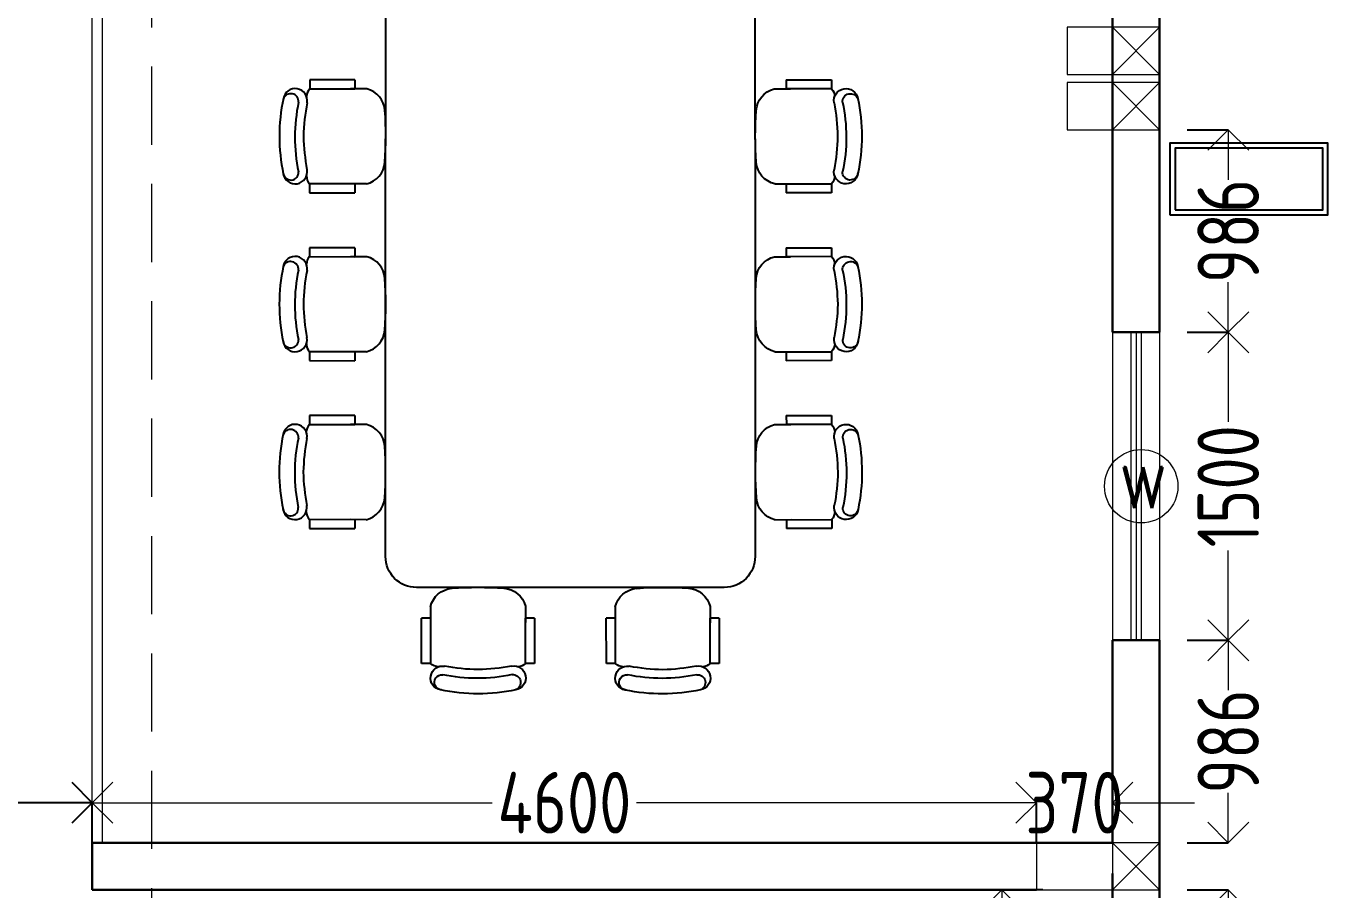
# Model space of a CAD drawing. Header units: inches. Extents: x -605 to 2991212, y -2872845 to 0.
# Drawn here: x 2404366 to 2410709, y -2771565 to -2767359 of the extents above; entities that cross this region are included whole.
import ezdxf

# ---------------------------------------------------------------- set-up
doc = ezdxf.new("R2010")
doc.units = ezdxf.units.IN
doc.header["$LTSCALE"] = 600
doc.header["$MEASUREMENT"] = 0
doc.linetypes.add('DASHED', pattern=[19.05, 12.7, -6.35])
for name, color, linetype in [('50 - FURNITURE', 47, 'Continuous'), ('BG&E - DIMENSIONS', 7, 'Continuous'), ('see level', 2, 'Continuous'), ('SnT-ROAD', 25, 'Continuous')]:
    doc.layers.add(name, color=color, linetype=linetype)
for name, color, linetype, lineweight in [('DIM', 251, 'Continuous', 0), ('object dash', 250, 'DASHED', 5), ('rRCC 2', 40, 'Continuous', 15), ('TEXT', 7, 'Continuous', 0), ('WALLS', 7, 'Continuous', 30)]:
    doc.layers.add(name, color=color, linetype=linetype, lineweight=lineweight)
doc.layers.add('window', color=7, linetype='Continuous', lineweight=15, true_color=0x735461)
doc.styles.add('DIM', font='geniso.shx', dxfattribs={"width": 0.85})
doc.styles.add('PV_ROMAND', font='romand.shx')
doc.dimstyles.new('ST-100', dxfattribs={"dimscale": 100, "dimtxt": 2.5, "dimasz": 2, "dimexe": 0.18, "dimexo": 0.0625, "dimgap": 0.2, "dimtad": 0, "dimdec": 0, "dimzin": 0, "dimdsep": 46, "dimtxsty": 'DIM', "dimblk": 'OPEN90', "dimcen": 0.09, "dimclrd": 256, "dimclrt": 7, "dimadec": 0, "dimazin": 0, "dimtfac": 1, "dimtdec": 0, "dimtofl": 0, "dimtmove": 0, "dimatfit": 3, "dimldrblk": 'OPEN90', "dimfxl": 1, "dimtolj": 1, "dimtzin": 0, "dimlwd": -1, "dimarcsym": 0})

# ---------------------------------------------------------------- blocks, each defined once
blk = doc.blocks.new('CH3')
at = {"layer": '50 - FURNITURE'}
for p, q in [((-259.1, 349.2), (-259.1, 141.4)), ((-218.2, 349.2), (-259.1, 349.2)), ((-218.2, 142.2), (-218.2, 349.2)), ((258.7, 349.6), (217.8, 349.6)), ((217.8, 349.6), (217.8, 141.9)), ((258.7, 141.9), (258.7, 349.6)), ((-218.2, 89.1), (-218.2, 162.9)), ((217.8, 87.4), (217.8, 162.2))]:
    blk.add_line(p, q, dxfattribs=at)
at = {"layer": '50 - FURNITURE', "linetype": 'Continuous'}
for p, q in [((-218, 141.4), (-259.1, 141.4)), ((258.7, 141.9), (217.8, 141.9))]:
    blk.add_line(p, q, dxfattribs=at)
for centre, radius, start, end in [((0, -347.9), 836.2, 78.08993, 101.91007), ((-163.1, 415.9), 55.3, 99.89884, 279.75221), ((-165.7, 435.5), 35.2, 94.91276, 274.91276), ((163.1, 415.9), 55.3, 260.24779, 80.10116), ((158.8, 436.6), 36.2, 265.08724, 70.32125), ((-3.5, -349.1), 766.3, 78.01124, 101.98876), ((18.4, -534.9), 912.7, 91.15667, 100.87136), ((-18.4, -534.9), 912.7, 79.12864, 88.84333), ((-110.6, 114.5), 110.6, 193.25658, 265.9234), ((110.6, 114.5), 110.6, 274.0766, 345.83344), ((0, 1665.8), 1665.8, 265.9234, 274.0766)]:
    blk.add_arc(centre, radius, start, end, dxfattribs=at)
at = {"layer": '50 - FURNITURE'}
for centre, start, end in [((-180.9, 308.9), 90.72261, 132.8382), ((180.4, 309.4), 47.1618, 87.57171)]:
    blk.add_arc(centre, 54.9, start, end, dxfattribs=at)
blk = doc.blocks.new('sdfvgfdd')
at = {"layer": 'TEXT'}
blk.add_circle((2432365.2, -2352024.6), 178.8, dxfattribs=at)
at = {"layer": 'TEXT', "insert": (2432263.3, -2351931.7), "char_height": 200, "attachment_point": 1, "style": 'PV_ROMAND'}
blk.add_mtext('W', dxfattribs=at)
blk = doc.blocks.new('_Open90')
at = {"color": 0, "linetype": 'ByBlock', "lineweight": -2}
for p, q in [((-0.5, 0.5), (0, 0)), ((0, 0), (-1, 0)), ((0, 0), (-0.5, -0.5))]:
    blk.add_line(p, q, dxfattribs=at)
blk = doc.blocks.new('*D2218')
at = {"layer": 'Defpoints', "color": 0}
for p in [(2409888.8, -2771565.4), (2410223, -2771565.4), (2409888.8, -2775388.3)]:
    blk.add_point(p, dxfattribs=at)
at = {"layer": 'DIM', "color": 0, "lineweight": -2}
for p, q in [((2410023, -2771565.4), (2410223, -2771565.4)), ((2410023, -2775388.3), (2410223, -2775388.3))]:
    blk.add_line(p, q, dxfattribs=at)
at = {"layer": 'DIM'}
for p, q in [((2410223, -2771765.4), (2410223, -2773138.1)), ((2410223, -2775188.3), (2410223, -2773815.6))]:
    blk.add_line(p, q, dxfattribs=at)
at = {"layer": 'DIM', "xscale": 200, "yscale": 200, "zscale": 200}
for p, rotation in [((2410223, -2771565.4), 90), ((2410223, -2775388.3), 270)]:
    blk.add_blockref('_Open90', p, dxfattribs=dict(at, rotation=rotation))
at = {"layer": 'DIM', "color": 7, "insert": (2410223, -2773476.9), "char_height": 300, "attachment_point": 5, "rotation": 90, "style": 'DIM'}
blk.add_mtext('\\A1;3823', dxfattribs=at)
blk = doc.blocks.new('*D2219')
at = {"layer": 'Defpoints', "color": 0}
for p in [(2409888.8, -2768849.7), (2410223, -2768849.7), (2409888.8, -2770349.7)]:
    blk.add_point(p, dxfattribs=at)
at = {"layer": 'DIM', "color": 0, "lineweight": -2}
for p, q in [((2410023, -2768849.7), (2410223, -2768849.7)), ((2410023, -2770349.7), (2410223, -2770349.7))]:
    blk.add_line(p, q, dxfattribs=at)
at = {"layer": 'DIM'}
for p, q in [((2410223, -2769049.7), (2410223, -2769286.3)), ((2410223, -2770149.7), (2410223, -2769913))]:
    blk.add_line(p, q, dxfattribs=at)
at = {"layer": 'DIM', "xscale": 200, "yscale": 200, "zscale": 200}
for p, rotation in [((2410223, -2768849.7), 90), ((2410223, -2770349.7), 270)]:
    blk.add_blockref('_Open90', p, dxfattribs=dict(at, rotation=rotation))
at = {"layer": 'DIM', "color": 7, "insert": (2410223, -2769599.7), "char_height": 300, "attachment_point": 5, "rotation": 90, "style": 'DIM'}
blk.add_mtext('\\A1;1500', dxfattribs=at)
blk = doc.blocks.new('*D2220')
at = {"layer": 'Defpoints', "color": 0}
for p in [(2409888.8, -2767863.9), (2410223, -2767863.9), (2409888.8, -2768849.7)]:
    blk.add_point(p, dxfattribs=at)
at = {"layer": 'DIM', "color": 0, "lineweight": -2}
for p, q in [((2410023, -2767863.9), (2410223, -2767863.9)), ((2410023, -2768849.7), (2410223, -2768849.7))]:
    blk.add_line(p, q, dxfattribs=at)
at = {"layer": 'DIM'}
for p, q in [((2410223, -2768063.9), (2410223, -2768107.2)), ((2410223, -2768649.7), (2410223, -2768606.4))]:
    blk.add_line(p, q, dxfattribs=at)
at = {"layer": 'DIM', "xscale": 200, "yscale": 200, "zscale": 200}
for p, rotation in [((2410223, -2767863.9), 90), ((2410223, -2768849.7), 270)]:
    blk.add_blockref('_Open90', p, dxfattribs=dict(at, rotation=rotation))
at = {"layer": 'DIM', "color": 7, "insert": (2410223, -2768356.8), "char_height": 300, "attachment_point": 5, "rotation": 90, "style": 'DIM'}
blk.add_mtext('\\A1;986', dxfattribs=at)
blk = doc.blocks.new('*D2224')
at = {"layer": 'Defpoints', "color": 0}
for p in [(2409888.8, -2770349.7), (2410223, -2770349.7), (2409888.8, -2771335.4)]:
    blk.add_point(p, dxfattribs=at)
at = {"layer": 'DIM', "color": 0, "lineweight": -2}
for p, q in [((2410023, -2770349.7), (2410223, -2770349.7)), ((2410023, -2771335.4), (2410223, -2771335.4))]:
    blk.add_line(p, q, dxfattribs=at)
at = {"layer": 'DIM'}
for p, q in [((2410223, -2770549.7), (2410223, -2770592.9)), ((2410223, -2771135.4), (2410223, -2771092.2))]:
    blk.add_line(p, q, dxfattribs=at)
at = {"layer": 'DIM', "xscale": 200, "yscale": 200, "zscale": 200}
for p, rotation in [((2410223, -2770349.7), 90), ((2410223, -2771335.4), 270)]:
    blk.add_blockref('_Open90', p, dxfattribs=dict(at, rotation=rotation))
at = {"layer": 'DIM', "color": 7, "insert": (2410223, -2770842.6), "char_height": 300, "attachment_point": 5, "rotation": 90, "style": 'DIM'}
blk.add_mtext('\\A1;986', dxfattribs=at)
blk = doc.blocks.new('*D2242')
at = {"layer": 'Defpoints', "color": 0}
for p in [(2409120, -2771565.4), (2409658.8, -2771565.4), (2409658.8, -2773922.4)]:
    blk.add_point(p, dxfattribs=at)
at = {"layer": 'DIM', "color": 0, "lineweight": -2}
for p, q in [((2409320, -2771565.4), (2409120, -2771565.4)), ((2409320, -2773922.4), (2409120, -2773922.4))]:
    blk.add_line(p, q, dxfattribs=at)
at = {"layer": 'DIM'}
for p, q in [((2409120, -2771765.4), (2409120, -2772405.1)), ((2409120, -2773722.4), (2409120, -2773082.6))]:
    blk.add_line(p, q, dxfattribs=at)
at = {"layer": 'DIM', "xscale": 200, "yscale": 200, "zscale": 200}
for p, rotation in [((2409120, -2771565.4), 90), ((2409120, -2773922.4), 270)]:
    blk.add_blockref('_Open90', p, dxfattribs=dict(at, rotation=rotation))
at = {"layer": 'DIM', "color": 7, "insert": (2409120, -2772743.9), "char_height": 300, "attachment_point": 5, "rotation": 90, "style": 'DIM'}
blk.add_mtext('\\A1;2357', dxfattribs=at)
blk = doc.blocks.new('*D2243')
at = {"layer": 'Defpoints', "color": 0}
for p in [(2404688.7, -2771140.6), (2404688.7, -2771565.4), (2409288.8, -2771565.4)]:
    blk.add_point(p, dxfattribs=at)
at = {"layer": 'DIM', "color": 0, "lineweight": -2}
for p, q in [((2404688.7, -2771340.6), (2404688.7, -2771140.6)), ((2409288.8, -2771340.6), (2409288.8, -2771140.6))]:
    blk.add_line(p, q, dxfattribs=at)
at = {"layer": 'DIM'}
for p, q in [((2404888.7, -2771140.6), (2406637.2, -2771140.6)), ((2409088.8, -2771140.6), (2407340.4, -2771140.6))]:
    blk.add_line(p, q, dxfattribs=at)
at = {"layer": 'DIM', "xscale": 200, "yscale": 200, "zscale": 200, "rotation": 180}
blk.add_blockref('_Open90', (2404688.7, -2771140.6), dxfattribs=at)
at = {"layer": 'DIM', "xscale": 200, "yscale": 200, "zscale": 200}
blk.add_blockref('_Open90', (2409288.8, -2771140.6), dxfattribs=at)
at = {"layer": 'DIM', "color": 7, "insert": (2406988.8, -2771140.6), "char_height": 300, "attachment_point": 5, "style": 'DIM'}
blk.add_mtext('\\A1;4600', dxfattribs=at)
blk = doc.blocks.new('*D2244')
at = {"layer": 'Defpoints', "color": 0}
for p in [(2409658.8, -2771140.6), (2409288.8, -2771335.4), (2409658.8, -2771335.4)]:
    blk.add_point(p, dxfattribs=at)
at = {"layer": 'DIM'}
for p, q in [((2409088.8, -2771140.6), (2408888.8, -2771140.6)), ((2409858.8, -2771140.6), (2410058.8, -2771140.6))]:
    blk.add_line(p, q, dxfattribs=at)
at = {"layer": 'DIM', "color": 0, "lineweight": -2}
for p, q in [((2409288.8, -2771335.4), (2409288.8, -2771140.6)), ((2409658.8, -2771335.4), (2409658.8, -2771140.6))]:
    blk.add_line(p, q, dxfattribs=at)
at = {"layer": 'DIM', "xscale": 200, "yscale": 200, "zscale": 200}
blk.add_blockref('_Open90', (2409288.8, -2771140.6), dxfattribs=at)
at = {"layer": 'DIM', "xscale": 200, "yscale": 200, "zscale": 200, "rotation": 180}
blk.add_blockref('_Open90', (2409658.8, -2771140.6), dxfattribs=at)
at = {"layer": 'DIM', "color": 7, "insert": (2409473.8, -2771140.6), "char_height": 300, "attachment_point": 5, "style": 'DIM'}
blk.add_mtext('\\A1;370', dxfattribs=at)
blk = doc.blocks.new('*D2276')
at = {"layer": 'BG&E - DIMENSIONS', "color": 0, "linetype": 'ByBlock', "lineweight": -2}
for p, q in [((2402918.7, -2771440.6), (2402918.7, -2771140.6)), ((2404688.7, -2771440.6), (2404688.7, -2771140.6))]:
    blk.add_line(p, q, dxfattribs=at)
at = {"layer": 'BG&E - DIMENSIONS', "linetype": 'ByBlock'}
for p, q in [((2403118.7, -2771140.6), (2403490.4, -2771140.6)), ((2404488.7, -2771140.6), (2404117.1, -2771140.6))]:
    blk.add_line(p, q, dxfattribs=at)
at = {"layer": 'Defpoints', "color": 0}
for p in [(2402918.7, -2771140.6), (2402918.7, -2771565.4), (2404688.7, -2771565.4)]:
    blk.add_point(p, dxfattribs=at)
at = {"layer": 'BG&E - DIMENSIONS', "xscale": 200, "yscale": 200, "zscale": 200, "rotation": 180}
blk.add_blockref('_Open90', (2402918.7, -2771140.6), dxfattribs=at)
at = {"layer": 'BG&E - DIMENSIONS', "xscale": 200, "yscale": 200, "zscale": 200}
blk.add_blockref('_Open90', (2404688.7, -2771140.6), dxfattribs=at)
at = {"layer": 'BG&E - DIMENSIONS', "color": 7, "insert": (2403803.7, -2771140.6), "char_height": 300, "attachment_point": 5, "style": 'DIM'}
blk.add_mtext('\\A1;1770', dxfattribs=at)

msp = doc.modelspace()

# ---------------------------------------------------------------- linework, layer by layer
at = {"color": 3, "linetype": 'ByBlock'}
msp.add_lwpolyline([(2409938.8, -2768278.3), (2410708.8, -2768278.3), (2410708.8, -2767928.3), (2409938.8, -2767928.3)], close=True, dxfattribs=at)
at = {"color": 2, "linetype": 'ByBlock'}
msp.add_lwpolyline([(2409963.8, -2768253.3), (2410683.8, -2768253.3), (2410683.8, -2767953.3), (2409963.8, -2767953.3)], close=True, dxfattribs=at)
at = {"layer": '50 - FURNITURE', "ltscale": 0.25, "elevation": 0}
for points in [[(2407917.7, -2767907.6), (2407917.7, -2765873.2, 0.414214), (2407767.7, -2765723.2), (2406267.7, -2765723.2, 0.414214), (2406117.7, -2765873.2), (2406117.7, -2767907.6)], [(2407917.7, -2767907.6), (2407917.7, -2769942.1, -0.414214), (2407767.7, -2770092.1), (2406267.7, -2770092.1, -0.414214), (2406117.7, -2769942.1), (2406117.7, -2767907.6)]]:
    msp.add_lwpolyline(points, format="xyb", dxfattribs=at)
at = {"layer": 'object dash', "color": 1, "ltscale": 0.05}
msp.add_lwpolyline([(2405351.5, -2806799), (2404978.6, -2806799), (2404978.6, -2716025.3), (2405351.5, -2716025.3)], dxfattribs=at)
at = {"layer": 'rRCC 2', "color": 6}
for p, q in [((2409888.8, -2767363.9), (2409658.8, -2767593.9)), ((2409888.8, -2767593.9), (2409658.8, -2767363.9)), ((2409888.8, -2767633.9), (2409658.8, -2767863.9)), ((2409888.8, -2767863.9), (2409658.8, -2767633.9)), ((2409888.8, -2771335.4), (2409658.8, -2771565.4)), ((2409888.8, -2771565.4), (2409658.8, -2771335.4))]:
    msp.add_line(p, q, dxfattribs=at)
for points in [[(2409888.8, -2767593.9), (2409888.8, -2767363.9), (2409438.8, -2767363.9), (2409438.8, -2767593.9)], [(2409888.8, -2767363.9), (2409658.8, -2767363.9), (2409658.8, -2767593.9), (2409888.8, -2767593.9)], [(2409888.8, -2767863.9), (2409888.8, -2767633.9), (2409438.8, -2767633.9), (2409438.8, -2767863.9)], [(2409888.8, -2767633.9), (2409658.8, -2767633.9), (2409658.8, -2767863.9), (2409888.8, -2767863.9)], [(2409888.8, -2771565.4), (2409888.8, -2771335.4), (2409288.8, -2771335.4), (2409288.8, -2771565.4)], [(2409888.8, -2771335.4), (2409658.8, -2771335.4), (2409658.8, -2771565.4), (2409888.8, -2771565.4)]]:
    msp.add_lwpolyline(points, close=True, dxfattribs=at)
at = {"layer": 'see level', "color": 4, "linetype": 'ByBlock', "lineweight": 20}
for points in [[(2404688.7, -2771335.4), (2404688.7, -2764602.4)], [(2404738.7, -2771335.4), (2404738.7, -2764602.4)]]:
    msp.add_lwpolyline(points, dxfattribs=at)
at = {"layer": 'WALLS', "linetype": 'ByBlock'}
for p, q in [((2409658.8, -2766283.1), (2409658.8, -2768849.7)), ((2409888.8, -2766283.1), (2409888.8, -2768849.7)), ((2409658.8, -2768849.7), (2409888.8, -2768849.7)), ((2409658.8, -2770349.7), (2409658.8, -2771335.4)), ((2409658.8, -2770349.7), (2409888.8, -2770349.7)), ((2409888.8, -2770349.7), (2409888.8, -2775618.3)), ((2404688.7, -2771565.4), (2404688.7, -2771335.4)), ((2404688.7, -2771335.4), (2409658.8, -2771335.4)), ((2409658.8, -2771485.4), (2409658.8, -2773922.4)), ((2404688.7, -2771565.4), (2409288.8, -2771565.4))]:
    msp.add_line(p, q, dxfattribs=at)
at = {"layer": 'window', "color": 146, "linetype": 'ByBlock', "true_color": 0x105689}
for p, q in [((2409658.8, -2768849.7), (2409658.8, -2770349.7)), ((2409748.8, -2768849.7), (2409748.8, -2770349.7)), ((2409773.8, -2768849.7), (2409773.8, -2770349.7)), ((2409798.8, -2768849.7), (2409798.8, -2770349.7)), ((2409888.8, -2768849.7), (2409888.8, -2770349.7))]:
    msp.add_line(p, q, dxfattribs=at)

# ---------------------------------------------------------------- block references
at = {"layer": '50 - FURNITURE', "yscale": 1.062080456361601, "zscale": 1.062080456361601}
for p, xscale, rotation in [((2406118.7, -2767895.9, 0), 1.062080456361601, 89.91173130607805), ((2407918.7, -2767895.9, 0), -1.062080456361601, 270.088268693922), ((2406118.2, -2768713.4, 0), 1.062080456361601, 89.91173130607805), ((2407919.1, -2768713.4, 0), -1.062080456361601, 270.088268693922), ((2406117.7, -2769530.9, 0), 1.062080456361601, 89.91173130607805), ((2407919.6, -2769530.9, 0), -1.062080456361601, 270.088268693922), ((2406567.7, -2770091.7, 0), -1.062080456361601, 180.088268693922), ((2407467.7, -2770092.1, 0), -1.062080456361601, 180.088268693922)]:
    msp.add_blockref('CH3', p, dxfattribs=dict(at, xscale=xscale, rotation=rotation))
at = {"layer": 'SnT-ROAD', "color": 4, "linetype": 'ByBlock'}
msp.add_blockref('sdfvgfdd', (-22566.4, -417575.1), dxfattribs=at)

# ---------------------------------------------------------------- dimensions: what is measured, and where the dimension line sits
at = {"layer": 'BG&E - DIMENSIONS', "linetype": 'ByBlock'}
dim = msp.add_linear_dim(base=(2402918.7, -2771140.6), p1=(2404688.7, -2771565.4), p2=(2402918.7, -2771565.4), dimstyle='ST-100', override={"dimtxt": 3, "dimexe": 0, "dimexo": 0, "dimfxl": 3, "dimfxlon": 1, "dimtfillclr": 256, "dimarcsym": 1}, dxfattribs=at)
dim.commit()
dim.dimension.update_dxf_attribs({"geometry": '*D2276', "text_midpoint": (2403803.7, -2771140.6)})
at = {"layer": 'DIM'}
for base, p1, p2, picture, middle in [((2410223, -2767863.9), (2409888.8, -2768849.7), (2409888.8, -2767863.9), '*D2220', (2410223, -2768356.8)), ((2410223, -2768849.7), (2409888.8, -2770349.7), (2409888.8, -2768849.7), '*D2219', (2410223, -2769599.7)), ((2410223, -2770349.7), (2409888.8, -2771335.4), (2409888.8, -2770349.7), '*D2224', (2410223, -2770842.6)), ((2409120, -2771565.4), (2409658.8, -2773922.4), (2409658.8, -2771565.4), '*D2242', (2409120, -2772743.9)), ((2410223, -2771565.4), (2409888.8, -2775388.3), (2409888.8, -2771565.4), '*D2218', (2410223, -2773476.9))]:
    dim = msp.add_linear_dim(base=base, p1=p1, p2=p2, angle=90, dimstyle='ST-100', override={"dimtxt": 3, "dimexe": 0, "dimexo": 0, "dimfxl": 2, "dimfxlon": 1, "dimtfillclr": 256, "dimarcsym": 1}, dxfattribs=at)
    dim.commit()
    dim.dimension.update_dxf_attribs({"geometry": picture, "text_midpoint": middle})
dim = msp.add_linear_dim(base=(2404688.7, -2771140.6), p1=(2409288.8, -2771565.4), p2=(2404688.7, -2771565.4), dimstyle='ST-100', override={"dimtxt": 3, "dimexe": 0, "dimexo": 0, "dimfxl": 2, "dimfxlon": 1, "dimtfillclr": 256, "dimarcsym": 1}, dxfattribs=at)
dim.commit()
dim.dimension.update_dxf_attribs({"geometry": '*D2243', "text_midpoint": (2406988.8, -2771140.6)})
dim = msp.add_linear_dim(base=(2409658.8, -2771140.6), p1=(2409288.8, -2771335.4), p2=(2409658.8, -2771335.4), dimstyle='ST-100', override={"dimtxt": 3, "dimexe": 0, "dimexo": 0, "dimfxl": 2, "dimfxlon": 1, "dimtfillclr": 256, "dimarcsym": 1}, dxfattribs=at)
dim.commit()
dim.dimension.update_dxf_attribs({"geometry": '*D2244', "text_midpoint": (2409473.8, -2771140.6), "dimtype": 160})

doc.saveas('drawing.dxf')
